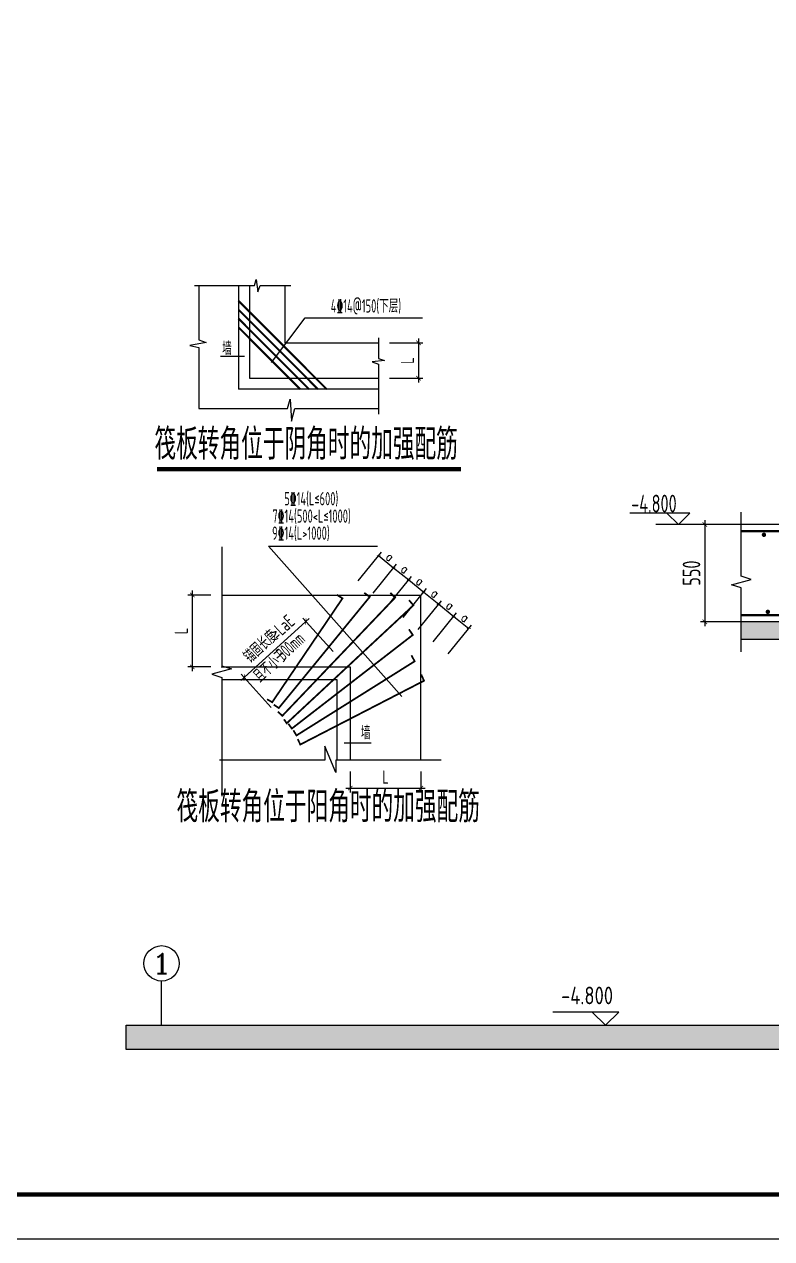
# Model space of a CAD drawing. Extents: x -461650 to 361314, y 245336 to 769729.
# Drawn here: x -207008 to -190107, y 676683 to 704130 of the extents above; entities that cross this region are included whole.
import ezdxf
from ezdxf.enums import TextEntityAlignment as Align

# ---------------------------------------------------------------- set-up
doc = ezdxf.new("R2010")
doc.units = 0
doc.header["$LTSCALE"] = 1000
doc.layers.get('0').update_dxf_attribs({"linetype": 'CONTINUOUS'})
doc.layers.get('DEFPOINTS').update_dxf_attribs({"linetype": 'CONTINUOUS'})
for name, color, linetype in [('-TK', 7, 'CONTINUOUS'), ('A-AXIS_TEXT', 7, 'CONTINUOUS'), ('AXIS', 3, 'CONTINUOUS'), ('DIM', 2, 'CONTINUOUS'), ('DIM_ELEV', 3, 'CONTINUOUS'), ('HATCH', 8, 'CONTINUOUS'), ('PUB_TEXT', 2, 'CONTINUOUS'), ('PUB_TITLE', 4, 'CONTINUOUS'), ('REIN', 6, 'CONTINUOUS'), ('S-砼墙填充', 251, 'CONTINUOUS'), ('TEXT', 2, 'CONTINUOUS'), ('THIN', 7, 'CONTINUOUS'), ('说明文字', 7, 'CONTINUOUS'), ('钢筋', 6, 'CONTINUOUS')]:
    doc.layers.add(name, color=color, linetype=linetype)
doc.layers.add('AXIS_TEXT', color=7, linetype='CONTINUOUS', lineweight=20)
doc.layers.add('LVTRY', color=1, linetype='CONTINUOUS', lineweight=13)
doc.styles.add('-宋体', font='', dxfattribs={"width": 0.7, "height": 300, "bigfont": '宋体.TTF'})
doc.styles.add('_HZTXT', font='txt.shx', dxfattribs={"width": 0.8, "bigfont": 'HZTXT.shx'})
doc.styles.add('_TCH_AXIS', font='COMPLEX', dxfattribs={"bigfont": 'GBCBIG'})
doc.styles.add('COMPLEX', font='COMPLEX')
doc.styles.add('Scadi-HZ', font='tssdeng.shx', dxfattribs={"width": 0.7, "height": 300, "bigfont": 'hztxt.shx'})
doc.styles.add('TSSD_DIMENSION', font='Tssdeng.shx', dxfattribs={"width": 0.7, "bigfont": 'tssdchn.shx'})
doc.styles.add('TSSD_Norm', font='Tssdeng.shx', dxfattribs={"bigfont": 'tssdchn.shx'})
doc.styles.add('TSSD_REIN', font='tssdeng.shx', dxfattribs={"width": 0.7, "height": 300, "bigfont": 'tssdchn.shx'})
doc.styles.get('-宋体').set_extended_font_data('SimSun')
doc.dimstyles.new('SY1', dxfattribs={"dimtxt": 200, "dimasz": 100, "dimexe": 150, "dimexo": 200, "dimgap": 60, "dimtad": 1, "dimdec": 0, "dimzin": 0, "dimdsep": 46, "dimtxsty": '_HZTXT', "dimcen": 3, "dimclrt": 7, "dimadec": 0, "dimazin": 0, "dimtfac": 1, "dimtdec": 0, "dimtix": 1, "dimtmove": 0, "dimatfit": 3, "dimfxl": 0, "dimtolj": 1, "dimtzin": 0, "dimarcsym": 0})
doc.dimstyles.new('TSSD_100_100', dxfattribs={"dimtxt": 300, "dimasz": 100, "dimexe": 100, "dimexo": 250, "dimgap": 100, "dimtad": 1, "dimdec": 0, "dimzin": 0, "dimdsep": 46, "dimtxsty": 'TSSD_DIMENSION', "dimblk": 'ARCHTICK', "dimcen": 0, "dimdle": 100, "dimclrt": 7, "dimadec": 0, "dimazin": 0, "dimtfac": 1, "dimtdec": 0, "dimtix": 1, "dimtmove": 2, "dimatfit": 3, "dimldrblk": 'ARCHTICK', "dimfxl": 0, "dimtolj": 1, "dimtzin": 0, "dimarcsym": 0})
doc.dimstyles.new('TSSD_25_100', dxfattribs={"dimtxt": 300, "dimasz": 100, "dimexe": 100, "dimexo": 250, "dimgap": 100, "dimtad": 1, "dimdec": 0, "dimlfac": 0.25, "dimzin": 0, "dimdsep": 46, "dimtxsty": 'TSSD_DIMENSION', "dimblk": 'ARCHTICK', "dimcen": 0, "dimdle": 100, "dimclrt": 7, "dimadec": 0, "dimazin": 0, "dimtfac": 1, "dimtdec": 0, "dimtix": 1, "dimtmove": 2, "dimatfit": 3, "dimldrblk": 'ARCHTICK', "dimfxl": 0, "dimtolj": 1, "dimtzin": 0, "dimarcsym": 0})

# ---------------------------------------------------------------- blocks, each defined once
blk = doc.blocks.new('_ArchTick')
at = {"color": 0, "linetype": 'ByBlock', "const_width": 0.15}
blk.add_lwpolyline([(-0.5, -0.5), (0.5, 0.5)], dxfattribs=at)
blk = doc.blocks.new('*D89')
at = {"color": 0, "lineweight": -2}
for p, q in [((-197760, 690176), (-197234, 690827)), ((-197297, 690749), (-196957, 690474)), ((-197420, 689901), (-196894, 690552))]:
    blk.add_line(p, q, dxfattribs=at)
at = {"layer": 'DEFPOINTS', "color": 0}
for p in [(-196957, 690474), (-197844, 690072), (-197504, 689797)]:
    blk.add_point(p, dxfattribs=at)
at = {"color": 0, "lineweight": -2, "xscale": 66.66667000390589, "yscale": 66.66667000390589, "zscale": 66.66667000390589}
for p, rotation in [((-197297, 690749), 141.0409580458454), ((-196957, 690474), 321.0409580458455)]:
    blk.add_blockref('_ArchTick', p, dxfattribs=dict(at, rotation=rotation))
at = {"color": 7, "insert": (-197039, 690720), "char_height": 200, "attachment_point": 5, "rotation": 321.041, "style": '_HZTXT'}
blk.add_mtext('\\A1;a', dxfattribs=at)
blk = doc.blocks.new('ArchTick')
at = {"color": 0, "linetype": 'ByBlock', "lineweight": -2, "const_width": 0.075}
blk.add_lwpolyline([(-0.25, -0.25), (0.25, 0.25)], dxfattribs=at)
blk = doc.blocks.new('*D90')
at = {"color": 0, "lineweight": -2}
for p, q in [((-199460, 691550), (-198933, 692201)), ((-199120, 691275), (-198593, 691926)), ((-198996, 692123), (-198656, 691848))]:
    blk.add_line(p, q, dxfattribs=at)
at = {"layer": 'DEFPOINTS', "color": 0}
for p in [(-198656, 691848), (-199544, 691446), (-199204, 691171)]:
    blk.add_point(p, dxfattribs=at)
at = {"color": 0, "lineweight": -2, "xscale": 66.66667000390589, "yscale": 66.66667000390589, "zscale": 66.66667000390589}
for p, rotation in [((-198996, 692123), 141.0409580461524), ((-198656, 691848), 321.0409580461525)]:
    blk.add_blockref('_ArchTick', p, dxfattribs=dict(at, rotation=rotation))
at = {"color": 7, "insert": (-198738, 692094), "char_height": 200, "attachment_point": 5, "rotation": 321.041, "style": '_HZTXT'}
blk.add_mtext('\\A1;a', dxfattribs=at)
blk = doc.blocks.new('*D91')
at = {"color": 0, "lineweight": -2}
for p, q in [((-198780, 691000), (-198254, 691651)), ((-198440, 690725), (-197914, 691376)), ((-198316, 691573), (-197976, 691299))]:
    blk.add_line(p, q, dxfattribs=at)
at = {"layer": 'DEFPOINTS', "color": 0}
for p in [(-197976, 691299), (-198864, 690896), (-198524, 690622)]:
    blk.add_point(p, dxfattribs=at)
at = {"color": 0, "lineweight": -2, "xscale": 66.66667000390589, "yscale": 66.66667000390589, "zscale": 66.66667000390589}
for p, rotation in [((-198316, 691573), 141.0409580456808), ((-197976, 691299), 321.0409580456808)]:
    blk.add_blockref('_ArchTick', p, dxfattribs=dict(at, rotation=rotation))
at = {"color": 7, "insert": (-198058, 691545), "char_height": 200, "attachment_point": 5, "rotation": 321.041, "style": '_HZTXT'}
blk.add_mtext('\\A1;a', dxfattribs=at)
blk = doc.blocks.new('*D92')
at = {"color": 0, "lineweight": -2}
for p, q in [((-199120, 691275), (-198593, 691926)), ((-198780, 691000), (-198254, 691651)), ((-198656, 691848), (-198316, 691573))]:
    blk.add_line(p, q, dxfattribs=at)
at = {"layer": 'DEFPOINTS', "color": 0}
for p in [(-198316, 691573), (-199204, 691171), (-198864, 690896)]:
    blk.add_point(p, dxfattribs=at)
at = {"color": 0, "lineweight": -2, "xscale": 66.66667000390589, "yscale": 66.66667000390589, "zscale": 66.66667000390589}
for p, rotation in [((-198656, 691848), 141.0409580454909), ((-198316, 691573), 321.0409580454909)]:
    blk.add_blockref('_ArchTick', p, dxfattribs=dict(at, rotation=rotation))
at = {"color": 7, "insert": (-198398, 691820), "char_height": 200, "attachment_point": 5, "rotation": 321.041, "style": '_HZTXT'}
blk.add_mtext('\\A1;a', dxfattribs=at)
blk = doc.blocks.new('*D93')
at = {"color": 0, "lineweight": -2}
for p, q in [((-198100, 690450), (-197574, 691101)), ((-197637, 691024), (-197297, 690749)), ((-197760, 690176), (-197234, 690827))]:
    blk.add_line(p, q, dxfattribs=at)
at = {"layer": 'DEFPOINTS', "color": 0}
for p in [(-197297, 690749), (-198184, 690347), (-197844, 690072)]:
    blk.add_point(p, dxfattribs=at)
at = {"color": 0, "lineweight": -2, "xscale": 66.66667000390589, "yscale": 66.66667000390589, "zscale": 66.66667000390589}
for p, rotation in [((-197637, 691024), 141.040958045703), ((-197297, 690749), 321.040958045703)]:
    blk.add_blockref('_ArchTick', p, dxfattribs=dict(at, rotation=rotation))
at = {"color": 7, "insert": (-197379, 690995), "char_height": 200, "attachment_point": 5, "rotation": 321.041, "style": '_HZTXT'}
blk.add_mtext('\\A1;a', dxfattribs=at)
blk = doc.blocks.new('*D94')
at = {"color": 0, "lineweight": -2}
for p, q in [((-198440, 690725), (-197914, 691376)), ((-197976, 691299), (-197637, 691024)), ((-198100, 690450), (-197574, 691101))]:
    blk.add_line(p, q, dxfattribs=at)
at = {"layer": 'DEFPOINTS', "color": 0}
for p in [(-197637, 691024), (-198524, 690622), (-198184, 690347)]:
    blk.add_point(p, dxfattribs=at)
at = {"color": 0, "lineweight": -2, "xscale": 66.66667000390589, "yscale": 66.66667000390589, "zscale": 66.66667000390589}
for p, rotation in [((-197976, 691299), 141.0409580460101), ((-197637, 691024), 321.0409580460101)]:
    blk.add_blockref('_ArchTick', p, dxfattribs=dict(at, rotation=rotation))
at = {"color": 7, "insert": (-197718, 691270), "char_height": 200, "attachment_point": 5, "rotation": 321.041, "style": '_HZTXT'}
blk.add_mtext('\\A1;a', dxfattribs=at)
blk = doc.blocks.new('*D95')
at = {"layer": 'DEFPOINTS', "color": 0}
for p in [(-199638, 687496), (-198041, 687496), (-198041, 686867)]:
    blk.add_point(p, dxfattribs=at)
at = {"layer": 'DIM', "color": 0, "lineweight": -2}
for p, q in [((-199638, 687246), (-199638, 686767)), ((-198041, 687246), (-198041, 686767)), ((-199738, 686867), (-197941, 686867))]:
    blk.add_line(p, q, dxfattribs=at)
at = {"layer": 'DIM', "color": 0, "lineweight": -2, "xscale": 100, "yscale": 100, "zscale": 100, "rotation": 180}
blk.add_blockref('_ArchTick', (-199638, 686867), dxfattribs=at)
at = {"layer": 'DIM', "color": 0, "lineweight": -2, "xscale": 100, "yscale": 100, "zscale": 100}
blk.add_blockref('_ArchTick', (-198041, 686867), dxfattribs=at)
at = {"layer": 'DIM', "color": 7, "lineweight": -2, "insert": (-198839, 687117), "char_height": 300, "attachment_point": 5, "style": 'TSSD_DIMENSION'}
blk.add_mtext('\\A1;L', dxfattribs=at)
blk = doc.blocks.new('*D96')
at = {"layer": 'DEFPOINTS', "color": 0}
for p in [(-202543, 691231), (-203209, 689607), (-202543, 689607)]:
    blk.add_point(p, dxfattribs=at)
at = {"layer": 'DIM', "color": 0, "lineweight": -2}
for p, q in [((-202793, 691231), (-203309, 691231)), ((-203209, 691331), (-203209, 689507)), ((-202793, 689607), (-203309, 689607))]:
    blk.add_line(p, q, dxfattribs=at)
at = {"layer": 'DIM', "color": 0, "lineweight": -2, "xscale": 100, "yscale": 100, "zscale": 100}
for p, rotation in [((-203209, 691231), 90), ((-203209, 689607), 270)]:
    blk.add_blockref('_ArchTick', p, dxfattribs=dict(at, rotation=rotation))
at = {"layer": 'DIM', "color": 7, "lineweight": -2, "insert": (-203459, 690419), "char_height": 300, "attachment_point": 5, "rotation": 90, "style": 'TSSD_DIMENSION'}
blk.add_mtext('\\A1;L', dxfattribs=at)
blk = doc.blocks.new('*D97')
at = {"layer": 'DEFPOINTS', "color": 0}
for p in [(-199002, 696931), (-199002, 696131, -1000), (-198094, 696131)]:
    blk.add_point(p, dxfattribs=at)
at = {"layer": 'DIM', "color": 0, "lineweight": -2}
for p, q in [((-198752, 696931), (-197994, 696931)), ((-198094, 697031), (-198094, 696031)), ((-198752, 696131), (-197994, 696131))]:
    blk.add_line(p, q, dxfattribs=at)
at = {"layer": 'DIM', "color": 0, "lineweight": -2, "xscale": 100, "yscale": 100, "zscale": 100}
for p, rotation in [((-198094, 696931), 90), ((-198094, 696131), 270)]:
    blk.add_blockref('_ArchTick', p, dxfattribs=dict(at, rotation=rotation))
at = {"layer": 'DIM', "color": 7, "lineweight": -2, "insert": (-198344, 696531), "char_height": 300, "attachment_point": 5, "rotation": 90, "style": 'TSSD_DIMENSION'}
blk.add_mtext('\\A1;L', dxfattribs=at)
blk = doc.blocks.new('*D98')
at = {"layer": 'DEFPOINTS', "color": 0}
for p in [(-200642, 690634), (-199859, 689773), (-201254, 688505)]:
    blk.add_point(p, dxfattribs=at)
at = {"layer": 'DIM', "color": 0, "lineweight": -2}
for p, q in [((-202111, 689299), (-200568, 690702)), ((-200027, 689958), (-200709, 690708)), ((-201422, 688690), (-202104, 689440))]:
    blk.add_line(p, q, dxfattribs=at)
at = {"layer": 'DIM', "color": 0, "lineweight": -2, "xscale": 100, "yscale": 100, "zscale": 100}
for p, rotation in [((-200642, 690634), 42.26455593727036), ((-202037, 689366), 222.2645559372704)]:
    blk.add_blockref('_ArchTick', p, dxfattribs=dict(at, rotation=rotation))
at = {"layer": 'DIM', "color": 7, "lineweight": -2, "insert": (-201176, 690510), "char_height": 300, "attachment_point": 5, "rotation": 42.2646, "style": 'TSSD_DIMENSION'}
blk.add_mtext('\\A1;≥LaE', dxfattribs=at)
blk = doc.blocks.new('*D37')
at = {"layer": 'DEFPOINTS', "color": 0}
for p in [(2123215, 421775), (2121923, 419575), (2123215, 419575)]:
    blk.add_point(p, dxfattribs=at)
at = {"layer": 'DIM', "color": 0, "lineweight": -2}
for p, q in [((2121923, 421875), (2121923, 419475)), ((2122965, 421775), (2121823, 421775)), ((2122965, 419575), (2121823, 419575))]:
    blk.add_line(p, q, dxfattribs=at)
at = {"layer": 'DIM', "color": 0, "lineweight": -2, "xscale": 100, "yscale": 100, "zscale": 100}
for p, rotation in [((2121923, 421775), 90), ((2121923, 419575), 270)]:
    blk.add_blockref('_ArchTick', p, dxfattribs=dict(at, rotation=rotation))
at = {"layer": 'DIM', "color": 7, "insert": (2121623, 420675), "char_height": 400, "attachment_point": 5, "rotation": 90, "style": 'TSSD_DIMENSION'}
blk.add_mtext('\\A1;550', dxfattribs=at)
blk = doc.blocks.new('*D38')
at = {"layer": 'DEFPOINTS', "color": 0}
for p in [(2127659, 414178), (2129859, 414178), (2129859, 413096)]:
    blk.add_point(p, dxfattribs=at)
at = {"layer": 'DIM', "color": 0, "lineweight": -2}
for p, q in [((2127659, 413928), (2127659, 412996)), ((2129859, 413928), (2129859, 412996)), ((2127559, 413096), (2129959, 413096))]:
    blk.add_line(p, q, dxfattribs=at)
at = {"layer": 'DIM', "color": 0, "lineweight": -2, "xscale": 100, "yscale": 100, "zscale": 100, "rotation": 180}
blk.add_blockref('_ArchTick', (2127659, 413096), dxfattribs=at)
at = {"layer": 'DIM', "color": 0, "lineweight": -2, "xscale": 100, "yscale": 100, "zscale": 100}
blk.add_blockref('_ArchTick', (2129859, 413096), dxfattribs=at)
at = {"layer": 'DIM', "color": 7, "insert": (2128759, 413396), "char_height": 400, "attachment_point": 5, "style": 'TSSD_DIMENSION'}
blk.add_mtext('\\A1;550', dxfattribs=at)
blk = doc.blocks.new('*D39')
at = {"layer": 'DEFPOINTS', "color": 0}
for p in [(2128967, 421775), (2129859, 416378), (2130855, 416378)]:
    blk.add_point(p, dxfattribs=at)
at = {"layer": 'DIM', "color": 0, "lineweight": -2}
for p, q in [((2130855, 421875), (2130855, 416278)), ((2129217, 421775), (2130955, 421775)), ((2130109, 416378), (2130955, 416378))]:
    blk.add_line(p, q, dxfattribs=at)
at = {"layer": 'DIM', "color": 0, "lineweight": -2, "xscale": 100, "yscale": 100, "zscale": 100}
for p, rotation in [((2130855, 421775), 90), ((2130855, 416378), 270)]:
    blk.add_blockref('_ArchTick', p, dxfattribs=dict(at, rotation=rotation))
at = {"layer": 'DIM', "color": 7, "insert": (2130555, 419077), "char_height": 400, "attachment_point": 5, "rotation": 90, "style": 'TSSD_DIMENSION'}
blk.add_mtext('H', dxfattribs=at)
blk = doc.blocks.new('*D40')
at = {"layer": 'DEFPOINTS', "color": 0}
for p in [(2129859, 416378), (2129859, 414178), (2130946, 414178)]:
    blk.add_point(p, dxfattribs=at)
at = {"layer": 'DIM', "color": 0, "lineweight": -2}
for p, q in [((2130109, 416378), (2131046, 416378)), ((2130946, 416478), (2130946, 414078)), ((2130109, 414178), (2131046, 414178))]:
    blk.add_line(p, q, dxfattribs=at)
at = {"layer": 'DIM', "color": 0, "lineweight": -2, "xscale": 100, "yscale": 100, "zscale": 100}
for p, rotation in [((2130946, 416378), 90), ((2130946, 414178), 270)]:
    blk.add_blockref('_ArchTick', p, dxfattribs=dict(at, rotation=rotation))
at = {"layer": 'DIM', "color": 7, "insert": (2130646, 415278), "char_height": 400, "attachment_point": 5, "rotation": 90, "style": 'TSSD_DIMENSION'}
blk.add_mtext('\\A1;550', dxfattribs=at)
blk = doc.blocks.new('*D41')
at = {"layer": 'DEFPOINTS', "color": 0}
for p in [(2124312, 419175), (2126852, 414261), (2127428, 413778), (2127428, 413778), (2132918, 413778)]:
    blk.add_point(p, dxfattribs=at)
at = {"layer": 'DIM', "color": 0, "lineweight": -2}
blk.add_line((2127178, 413778), (2126576, 413778), dxfattribs=at)
blk.add_arc((2127428, 413778), 752, 120, 180, dxfattribs=at)
at = {"layer": 'DIM', "color": 0, "lineweight": -2, "xscale": 100, "yscale": 100, "zscale": 100}
for p, rotation in [((2127052, 414429), 30.00000000001332), ((2126676, 413778), 270.0000000000002)]:
    blk.add_blockref('_ArchTick', p, dxfattribs=dict(at, rotation=rotation))
at = {"layer": 'DIM', "color": 7, "insert": (2126517, 414304), "char_height": 400, "attachment_point": 5, "rotation": 60, "style": 'TSSD_DIMENSION'}
blk.add_mtext('\\A1;60°', dxfattribs=at)
blk = doc.blocks.new('_AXISO')
blk.add_circle((0, 0), 0.5)
at = {"layer": 'A-AXIS_TEXT', "style": 'COMPLEX', "width": 1.041667}
blk.add_attdef('A', text='', height=0.56, dxfattribs=at).set_placement((-0.25, -0.28), (0.25, -0.28), align=Align.FIT)
blk = doc.blocks.new('A1')
blk.add_lwpolyline([(0, 59400), (0, 0), (84100, 0), (84100, 59400)], close=True)
at = {"const_width": 100}
blk.add_lwpolyline([(2500, 58400), (2500, 1000), (83100, 1000), (83100, 58400)], close=True, dxfattribs=at)
blk = doc.blocks.new('20210622.11082508')
at = {"layer": 'HATCH'}
h = blk.add_hatch(dxfattribs=at)
h.set_pattern_fill('CONCRETE', color=256, scale=30, style=0)
h.set_pattern_definition([(50, (-2099452.14, -413678.22), (215.178055, -18.82564), [22.5, -247.5]), (355, (-2099452.14, -413678.22), (-41.6254, 225.65764), [18, -198]), (100.4514, (-2099434.2, -413679.8), (173.552815, 206.831863), [19.122057, -210.342634]), (46.1842, (-2099452.14, -413618.22), (320.172315, -49.655704), [33.75, -371.25]), (96.6356, (-2099425.46, -413622.36), (280.39881, 292.23536), [28.683086, -315.5139]), (351.1842, (-2099452.14, -413618.22), (280.398584, 292.23558), [27, -297]), (21, (-2099422.14, -413633.22), (179.072116, -120.785667), [22.5, -247.5]), (326, (-2099422.14, -413633.22), (72.9946, 217.545014), [18, -198]), (71.4514, (-2099407.22, -413643.29), (252.066789, 96.75915), [19.122057, -210.342634]), (37.5, (-2099452.14, -413678.22), (3.6479566, 99.8681561), [0, -195.6, 0, -201, 0, -198.75]), (7.5, (-2099452.14, -413678.22), (78.920861, 118.3235136), [0, -114.6, 0, -191.1, 0, -75.75]), (327.5, (-2099519.04, -413678.22), (160.146731, -6.7664615), [0, -75, 0, -234, 0, -310.5]), (317.5, (-2099549.04, -413678.22), (174.955851, 30.031495), [0, -97.5, 0, -155.4, 0, -220.5])])
h.paths.add_polyline_path([(12918, 2696.6), (7427.4, 2696.6), (4311.4, 8093.7), (2517.8, 8093.7), (2517.8, 7693.7), (4080.5, 7693.7), (7196.4, 2296.6), (12918, 2296.6)])
for p, q in [((9536.2, 10293.7), (2517.8, 10293.7)), ((9627.4, 4896.6), (9536.2, 10293.7)), ((4311.4, 8093.7), (2517.8, 8093.7)), ((7427.4, 2696.6), (4311.4, 8093.7)), ((4080.5, 7693.7), (2517.8, 7693.7)), ((7196.4, 2296.6), (4080.5, 7693.7)), ((9627.4, 4896.6), (12918, 4896.6)), ((7427.4, 2696.6), (12918, 2696.6)), ((7196.4, 2296.6), (12918, 2296.6))]:
    blk.add_line(p, q)
at = {"linetype": 'ByBlock'}
for p, q in [((11381.5, 2503.6), (11381.5, 1541.4)), ((11381.5, 1541.4), (14478, 1541.4))]:
    blk.add_line(p, q, dxfattribs=at)
at = {"const_width": 60, "elevation": 0}
blk.add_lwpolyline([(10424.7, 607), (7688.3, 607)], dxfattribs=at)
at = {"layer": 'DIM'}
for p, q in [((1834, 10293.7), (583.5, 10293.7)), ((12918, 4896.6), (14168.5, 4896.6))]:
    blk.add_line(p, q, dxfattribs=at)
at = {"layer": 'DIM_ELEV'}
for p, q in [((1355.5, 10552.9), (0, 10552.9)), ((1096.3, 10293.7), (837.1, 10552.9)), ((1096.3, 10293.7), (1355.5, 10552.9)), ((13396.5, 5155.8), (14752, 5155.8)), ((13655.7, 4896.6), (13396.5, 5155.8)), ((13655.7, 4896.6), (13914.9, 5155.8))]:
    blk.add_line(p, q, dxfattribs=at)
at = {"layer": 'REIN', "color": 4, "const_width": 50}
for points in [[(2517.8, 10143.7), (9402.1, 10143.7), (9493.2, 3571)], [(12918, 2846.6), (7514, 2846.6), (3956.3, 9008.8)], [(2517.8, 8243.7), (6185, 8243.7)], [(8010.6, 4746.6), (12918, 4746.6)]]:
    blk.add_lwpolyline(points, dxfattribs=at)
for points in [[(3005.1, 10060.8, 1), (3055.1, 10060.8, 1)], [(3891.3, 10060.8, 1), (3941.3, 10060.8, 1)], [(4778.2, 10060.8, 1), (4828.2, 10060.8, 1)], [(5629.1, 10060.8, 1), (5679.1, 10060.8, 1)], [(6431.6, 10060.8, 1), (6481.6, 10060.8, 1)], [(7184.1, 10060.8, 1), (7234.1, 10060.8, 1)], [(7971.7, 10060.8, 1), (8021.7, 10060.8, 1)], [(8759.4, 10060.8, 1), (8809.4, 10060.8, 1)], [(9270.8, 10070, 1), (9320.8, 10070, 1)], [(9278.5, 9530.9, 1), (9328.5, 9530.9, 1)], [(9280.2, 8790.1, 1), (9330.2, 8790.1, 1)], [(3093.3, 8320.1, 1), (3143.3, 8320.1, 1)], [(4132.1, 8324.1, 1), (4182.1, 8324.1, 1)], [(4511.5, 8171.5, 1), (4561.5, 8171.5, 1)], [(9280.2, 7921.7, 1), (9330.2, 7921.7, 1)], [(4887.6, 7520.1, 1), (4937.6, 7520.1, 1)], [(5263.6, 6868.8, 1), (5313.6, 6868.8, 1)], [(5646, 6206.4, 1), (5696, 6206.4, 1)], [(6022.1, 5555, 1), (6072.1, 5555, 1)], [(9371.4, 5660.2, 1), (9421.4, 5660.2, 1)], [(9371.4, 5645, 1), (9421.4, 5645, 1)], [(6398.1, 4903.7, 1), (6448.1, 4903.7, 1)], [(9371.4, 4661.6, 1), (9421.4, 4661.6, 1)], [(10221.7, 4661.6, 1), (10271.7, 4661.6, 1)], [(11782.5, 4663.7, 1), (11832.5, 4663.7, 1)], [(12669.3, 4663.7, 1), (12719.3, 4663.7, 1)], [(6780.6, 4241.3, 1), (6830.6, 4241.3, 1)], [(7156.6, 3590, 1), (7206.6, 3590, 1)], [(7539.1, 2927.6, 1), (7589.1, 2927.6, 1)], [(8546.8, 2927.6, 1), (8596.8, 2927.6, 1)], [(9340, 2927.6, 1), (9390, 2927.6, 1)], [(10221.7, 2927.6, 1), (10271.7, 2927.6, 1)], [(12023.3, 2927, 1), (12073.3, 2927, 1)]]:
    blk.add_lwpolyline(points, format="xyb", close=True, dxfattribs=at)
at = {"layer": 'THIN'}
for points in [[(2517.8, 7413.7), (2517.8, 8863.7), (2297.8, 8933.7), (2737.8, 9053.7), (2517.8, 9123.7), (2517.8, 10573.7)], [(12918, 2016.6), (12918, 3566.6), (12698, 3636.6), (13138, 3756.6), (12918, 3826.6), (12918, 5376.6)]]:
    blk.add_lwpolyline(points, dxfattribs=at)
at = {"layer": 'PUB_TEXT', "style": 'TSSD_REIN', "width": 0.7}
for s, p in [('-4.800', (28, 10567.2)), ('-5.500', (13539.4, 5170.2))]:
    blk.add_text(s, height=400, dxfattribs=at).set_placement(p)
at = {"layer": 'PUB_TITLE', "color": 201, "style": '-宋体'}
blk.add_text('1-1', height=500, dxfattribs=at).set_placement((8525, 723.1, 0))
at = {"layer": 'TEXT', "style": 'TSSD_REIN', "width": 0.7}
for rotation, p in [(300, (4059.6, 8908.8)), (90, (9302.7, 4064.1, 0))]:
    blk.add_text('La', height=600, rotation=rotation, dxfattribs=at).set_placement(p)
for p in [(5710.7, 8294.3, 0), (8752.3, 4786.8, 0)]:
    blk.add_text('La', height=600, dxfattribs=at).set_placement(p)
at = {"layer": '说明文字', "color": 0, "style": 'TSSD_Norm', "width": 0.6}
for s, p in [('100mm厚C15砼垫层', (11439.8, 1608.6)), ('未注明钢筋均同筏板钢筋', (7599, 0, 0))]:
    blk.add_text(s, height=450, dxfattribs=at).set_placement(p)
at = {"layer": 'DIM'}
for base, p1, p2, picture, middle in [((1691.6, 8093.7), (2983.7, 10293.7), (2983.7, 8093.7), '*D37', (1391.6, 9193.7)), ((10715.3, 2696.6), (9627.4, 4896.6), (9627.4, 2696.6), '*D40', (10415.3, 3796.6))]:
    dim = blk.add_linear_dim(base=base, p1=p1, p2=p2, angle=90, dimstyle='TSSD_25_100', override={"dimtxt": 400}, dxfattribs=at)
    dim.commit()
    dim.dimension.update_dxf_attribs({"geometry": picture, "text_midpoint": middle, "insert": (-2120231.2, -411481.4)})
dim = blk.add_linear_dim(base=(10624.2, 4896.6), p1=(8736.2, 10293.7), p2=(9627.4, 4896.6), angle=90, text='H', dimstyle='TSSD_25_100', override={"dimtxt": 400}, dxfattribs=at)
dim.commit()
dim.dimension.update_dxf_attribs({"geometry": '*D39', "text_midpoint": (10324.2, 7595.2), "insert": (-2120231.2, -411481.4)})
dim = blk.add_angular_dim_2l(base=(6620.6, 2779.8), line1=((7196.4, 2296.6), (4080.5, 7693.7)), line2=((7196.4, 2296.6), (12687, 2296.6)), dimstyle='TSSD_25_100', override={"dimtxt": 400}, dxfattribs=at)
dim.commit()
dim.dimension.update_dxf_attribs({"geometry": '*D41', "text_midpoint": (6285.6, 2822.5), "insert": (-2120231.2, -411481.4)})
dim = blk.add_linear_dim(base=(9627.4, 1614.1), p1=(7427.4, 2696.6), p2=(9627.4, 2696.6), text='550', dimstyle='TSSD_25_100', override={"dimtxt": 400}, dxfattribs=at)
dim.commit()
dim.dimension.update_dxf_attribs({"geometry": '*D38', "text_midpoint": (8527.4, 1914.1), "insert": (-2120231.2, -411481.4)})

msp = doc.modelspace()

# ---------------------------------------------------------------- hatches: boundary and pattern name
at = {"layer": 'S-砼墙填充'}
h = msp.add_hatch(dxfattribs=at)
h.set_pattern_fill('ARMORED', color=252, scale=80, style=0)
h.set_pattern_definition([(50, (-79852.55, 722525.53), (573.8081, -50.2017), [60, -660]), (355, (-79852.55, 722525.5), (-111.001, 601.7537), [48, -528]), (100.4514, (-79804.74, 722521.34), (462.8075, 551.5516), [50.9922, -560.9137]), (46.1842, (-79852.55, 722685.5), (853.793, -132.4152), [90, -990]), (96.6356, (-79781.4, 722674.5), (747.73, 779.2943), [76.488, -841.3704]), (351.1842, (-79852.55, 722685.5), (747.7296, 779.295), [72, -792]), (21, (-79772.55, 722645.53), (477.5256, -322.0951), [60, -660]), (326, (-79772.55, 722645.5), (194.6523, 580.12), [48, -528]), (71.4514, (-79732.76, 722618.7), (672.178, 258.0244), [50.9922, -560.9137]), (37.5, (-79852.55, 722525.53), (9.7279, 266.31508), [0, -521.6, 0, -536, 0, -530]), (7.5, (-79852.55, 722525.53), (210.4556, 315.5294), [0, -305.6, 0, -509.6, 0, -202]), (327.5, (-80030.95, 722525.53), (427.05795, -18.0439), [0, -200, 0, -624, 0, -828]), (317.5, (-80110.95, 722525.53), (466.5489, 80.084), [0, -260, 0, -414.4, 0, -588]), (45, (-79852.55, 722525.53), (-282.8427, 282.8427), [])])
h.paths.add_polyline_path([(-153103.52, 679456.54), (-175678.5, 679456.54), (-176544.52, 680956.54), (-204703.48, 680956.54), (-204703.48, 681506.54), (-175078.5, 681500.55), (-175078.5, 680006.54), (-153103.52, 680006.54)])

# ---------------------------------------------------------------- linework, layer by layer
at = {"linetype": 'Continuous'}
for p, q in [((-202166.51, 698224.02), (-202166.51, 695881.35)), ((-201916.51, 698224.02), (-201916.51, 696131.35)), ((-199001.55, 695881.35, -1000), (-202166.51, 695881.35, -1000)), ((-202554.16, 689606.83), (-199637.58, 689606.83)), ((-199637.58, 689606.83), (-199637.58, 687495.71)), ((-202543.37, 689318.07), (-199938.25, 689318.07)), ((-199938.25, 689318.07), (-199938.16, 687878.27)), ((-199938.16, 687878.27), (-199938.23, 687495.71))]:
    msp.add_line(p, q, dxfattribs=at)
for p, q in [((-201116.51, 698224.02), (-201116.51, 696931.35)), ((-201419.27, 696484.47), (-200654.25, 697493.58)), ((-200654.25, 697493.58), (-198001.39, 697493.58)), ((-201116.51, 696931.35, -1000), (-199001.55, 696931.35, -1000)), ((-202031.61, 696624.34), (-202571.61, 696624.34)), ((-201916.51, 696131.35, -1000), (-199001.55, 696131.35, -1000)), ((-201482.62, 692338.37), (-199021.87, 692338.37)), ((-198469.32, 688940.43), (-201482.62, 692338.37)), ((-202543.37, 691231.03), (-198041.09, 691231.03)), ((-198041.09, 687495.71, -1000), (-198041.09, 691231.03, -1000)), ((-199775.62, 687893.5), (-199163.72, 687893.5))]:
    msp.add_line(p, q)
at = {"layer": 'AXIS'}
msp.add_line((-203903.5, 681506.54), (-203903.5, 682506.52), dxfattribs=at)
at = {"layer": 'DIM'}
for p, q in [((-201804.17, 698224.02), (-201761.54, 698362.45)), ((-201761.54, 698362.45), (-201729.57, 698085.59)), ((-203158.74, 698224.02), (-201804.17, 698224.02)), ((-203062.83, 698223.61), (-203062.83, 696999.03)), ((-201729.57, 698085.59), (-201676.28, 698224.02)), ((-201676.28, 698224.02), (-200983.57, 698224.02)), ((-202892.31, 696935.14), (-203265.31, 696871.25)), ((-203265.31, 696871.25), (-203062.83, 696828.65)), ((-203062.83, 696999.03), (-202892.31, 696935.14)), ((-199001.55, 697042.47), (-199001.55, 696573.56)), ((-203062.83, 696828.65), (-203062.83, 695444.35)), ((-198863.12, 696530.93), (-199139.98, 696498.96)), ((-199139.98, 696498.96), (-199001.55, 696445.67)), ((-199001.55, 696573.56), (-198863.12, 696530.93)), ((-199001.55, 696445.67), (-199001.55, 695316.56)), ((-201059.61, 695444.35), (-200995.67, 695657.32)), ((-200995.67, 695657.32), (-200963.69, 695156.84)), ((-203062.83, 695444.35), (-201059.61, 695444.35)), ((-200963.69, 695156.84), (-200889.1, 695444.35)), ((-200889.1, 695444.35), (-199002.79, 695444.35)), ((-202543.37, 692316.75), (-202543.37, 689629.94)), ((-202323.37, 689559.94), (-202763.37, 689439.94)), ((-202543.37, 689629.94), (-202323.37, 689559.94)), ((-202763.37, 689439.94), (-202543.37, 689369.94)), ((-202543.37, 689369.94), (-202543.37, 686683.13)), ((-200212.05, 687814.02), (-200212.05, 687495.71)), ((-199962.24, 687222.87), (-200212.05, 687814.02)), ((-200212.05, 687495.71), (-202596.64, 687495.71)), ((-197577.66, 687495.71), (-199962.24, 687495.71)), ((-199962.24, 687495.71), (-199962.24, 687222.87))]:
    msp.add_line(p, q, dxfattribs=at)
at = {"layer": 'LVTRY', "const_width": 100}
msp.add_lwpolyline([(-204009.31, 694077.99), (-197131.46, 694077.99)], dxfattribs=at)
at = {"layer": 'S-砼墙填充', "color": 3}
msp.add_lwpolyline([(-153103.52, 679456.54), (-175678.5, 679456.54), (-176544.52, 680956.54), (-204703.48, 680956.54), (-204703.48, 681506.54), (-175078.5, 681506.54), (-175078.5, 680006.54), (-153103.52, 680006.54), (-153103.52, 679456.54)], dxfattribs=at)
at = {"layer": 'THIN'}
for p, q in [((-194167.11, 681806.54), (-195055.57, 681806.54)), ((-193867.11, 681506.54), (-194167.11, 681806.54)), ((-193567.11, 681806.54), (-194167.11, 681806.54)), ((-193867.11, 681506.54), (-193567.11, 681806.54))]:
    msp.add_line(p, q, dxfattribs=at)
at = {"layer": '钢筋', "const_width": 45}
for points in [[(-202166.51, 697881.35), (-200166.51, 695881.35)], [(-202166.51, 697681.35), (-200366.51, 695881.35)], [(-202166.51, 697481.35), (-200566.51, 695881.35)], [(-202166.51, 697281.35), (-200766.51, 695881.35)]]:
    msp.add_lwpolyline(points, dxfattribs=at)
at = {"layer": '钢筋', "linetype": 'ByBlock', "const_width": 40}
for points in [[(-199943.44, 691237.59), (-199812.32, 691155.93), (-201401.79, 688808.24), (-201519.79, 688875.85)], [(-199321.01, 691279.77), (-199195.32, 691189.99), (-201252.79, 688677.24), (-201366.28, 688752.17)], [(-198732.64, 691280.95), (-198622.02, 691173.14), (-201172.39, 688501.75), (-201273.21, 688593.02)], [(-198309.21, 691116.32), (-198208.4, 690999.3), (-201074.03, 688331.73), (-201135.52, 688422)], [(-198309.75, 690456.44), (-198223.41, 690328.36), (-200957.87, 688212.87), (-201037.97, 688322.77)], [(-198254.55, 689869.26), (-198180.45, 689733.73), (-200853.21, 688057.35), (-200922.78, 688174.21)], [(-198032.04, 689434.58), (-197969.64, 689293.29), (-200766.24, 687852.11), (-200825.71, 687974.41)]]:
    msp.add_lwpolyline(points, dxfattribs=at)

# ---------------------------------------------------------------- block references
at = {"layer": '-TK'}
msp.add_blockref('A1', (-226611.89, 676683.4), dxfattribs=at)
at = {"layer": 'AXIS'}
ref = msp.add_blockref('_AXISO', (-203903.5, 682906.52), dxfattribs=dict(at, xscale=800, yscale=800, zscale=800))
ref.add_attrib('A', '1', dxfattribs={"layer": 'AXIS_TEXT', "height": 452.55, "style": '_TCH_AXIS', "width": 2.333333}).set_placement((-204129.77, 682680.24), (-203677.22, 682680.24), align=Align.FIT)
at = {"layer": 'REIN', "color": 3}
msp.add_blockref('20210622.11082508', (-193312.43, 682531.3), dxfattribs=at)

# ---------------------------------------------------------------- texts
at = {"layer": 'PUB_TEXT', "style": 'Scadi-HZ', "width": 0.7}
for s, p in [('筏板转角位于阴角时的加强配筋', (-204063.98, 694289.04)), ('筏板转角位于阳角时的加强配筋', (-203565.44, 686093.09))]:
    msp.add_text(s, height=700, dxfattribs=at).set_placement(p)
at = {"layer": 'TEXT', "style": 'TSSD_REIN', "width": 0.6}
for s, rotation, p in [('4%%13214@150(下层)', 360, (-200077.66, 697615.17)), ('墙', 360, (-202532.54, 696653.62)), ('5%%13214(L≤600)', 360, (-201129.98, 693258.21)), ('7%%13214(500<L≤1000)', 360, (-201398.53, 692865.02)), ('9%%13214(L>1000)', 360, (-201405.43, 692480.07)), ('锚固长度', 42.264556, (-201888.25, 689672.54)), ('300mm', 42.264556, (-201135.64, 689740.81)), ('且不小于', 42.264556, (-201668.6, 689230.29)), ('墙', 360, (-199394.55, 687967.78))]:
    msp.add_text(s, height=300, rotation=rotation, dxfattribs=at).set_placement(p)
at = {"layer": 'TEXT', "color": 7, "style": 'TSSD_REIN', "width": 0.8}
msp.add_text('-4.800', height=400, dxfattribs=at).set_placement((-193694.12, 681860.69), align=Align.BOTTOM_RIGHT)

# ---------------------------------------------------------------- dimensions: what is measured, and where the dimension line sits
for p1, p2, picture, middle in [((-199543.53, 691446.19), (-199203.62, 691171.34), '*D90', (-198738.23, 692094.5)), ((-199203.62, 691171.34), (-198863.7, 690896.49), '*D92', (-198398.32, 691819.64)), ((-198863.7, 690896.49), (-198523.79, 690621.64), '*D91', (-198058.41, 691544.79)), ((-198523.79, 690621.64), (-198183.88, 690346.78), '*D94', (-197718.5, 691269.94)), ((-198183.88, 690346.78), (-197843.97, 690071.93), '*D93', (-197378.59, 690995.09)), ((-197843.97, 690071.93), (-197504.06, 689797.08), '*D89', (-197038.68, 690720.24))]:
    dim = msp.add_aligned_dim(p1=p1, p2=p2, distance=870.46, text='a', dimstyle='SY1', override={"dimscale": 0.666667, "dimtxt": 300, "dimlfac": 1.5, "dimblk1": 'ArchTick', "dimblk2": 'ArchTick', "dimsah": 1})
    dim.commit()
    dim.dimension.update_dxf_attribs({"geometry": picture, "text_midpoint": middle})
at = {"layer": 'DIM', "lineweight": -2}
for base, p1, p2, picture, middle in [((-198093.99, 696131.35), (-199001.55, 696931.35), (-199001.55, 696131.35, -1000), '*D97', (-198343.99, 696531.35)), ((-203208.6, 689606.83), (-202543.37, 691231.03), (-202543.37, 689606.83), '*D96', (-203458.6, 690418.93))]:
    dim = msp.add_linear_dim(base=base, p1=p1, p2=p2, angle=90, text='L', dimstyle='TSSD_100_100', dxfattribs=at)
    dim.commit()
    dim.dimension.update_dxf_attribs({"geometry": picture, "text_midpoint": middle})
dim = msp.add_linear_dim(base=(-200641.51, 690634.41), p1=(-201254.13, 688504.92), p2=(-199858.72, 689773.07), angle=42.264556, text='≥LaE', dimstyle='TSSD_100_100', dxfattribs=at)
dim.commit()
dim.dimension.update_dxf_attribs({"geometry": '*D98', "text_midpoint": (-201175.86, 690509.74), "dimtype": 161})
dim = msp.add_linear_dim(base=(-198041.09, 686867.42), p1=(-199637.58, 687495.71), p2=(-198041.09, 687495.71), text='L', dimstyle='TSSD_100_100', dxfattribs=at)
dim.commit()
dim.dimension.update_dxf_attribs({"geometry": '*D95', "text_midpoint": (-198839.34, 687117.42)})

doc.saveas('drawing.dxf')
